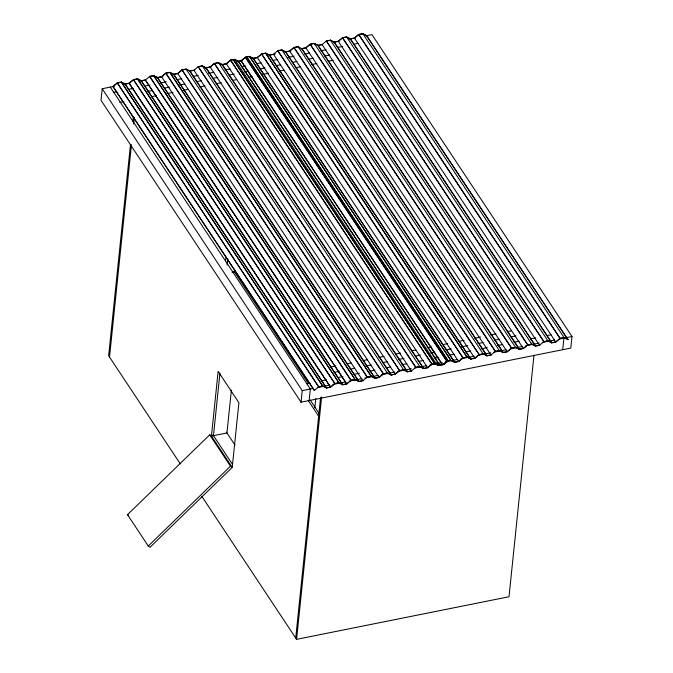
<?xml version="1.0" encoding="UTF-8"?>
<svg xmlns="http://www.w3.org/2000/svg" width="673" height="673" viewBox="0 0 673 673"><rect width="100%" height="100%" fill="white"/><g stroke="black" fill="none" stroke-linecap="round" stroke-linejoin="round"><path stroke-width="1.01" d="M114.41 86.287L102.195 88.735L101 100.285L301.05 402.176L570.805 348.084L572 336.525L371.95 34.643L365.876 35.854M326.489 387.884L322.729 385.949L318.682 386.765L314.333 390.466L112.955 86.573L117.304 82.872L121.35 82.064L125.111 83.99L326.489 387.884L330.536 387.068L334.86 383.517L338.906 382.71L342.675 384.636L346.721 383.829L351.045 380.27L355.092 379.463L358.86 381.389L362.907 380.582M130.469 144.653L108.656 355.756L180.288 463.848M132.85 121.662L133.389 116.437M109.522 357.06L131.479 144.611M133.607 124.009L134.263 117.632M225.505 261.301L225.926 257.153M227.095 265.036L227.777 258.491M213.467 435.675L219.936 373.061M234.263 272.388L234.583 269.284M231.377 390.18L226.952 432.966L211.44 436.079L209.707 434.825L127.491 514.668L148.27 546.03L150.003 547.275L232.219 467.432L238.907 402.74L218.128 371.378L211.44 436.079L232.219 467.432L230.486 466.187L209.707 434.825M301.05 402.176L302.244 390.618L102.195 88.735M309.143 400.553L310.337 388.994L110.288 87.111M314.333 390.466L112.971 86.43M314.813 407.872L315.78 398.534M295.716 638.046L320.558 397.676M533.967 355.344L509.015 596.749L296.583 639.35L321.644 396.893M366.541 35.576L567.903 339.613L366.541 35.576L362.781 33.65L358.734 34.458L354.402 38.016L350.355 38.824L346.595 36.897L342.549 37.705L338.216 41.255L334.17 42.071L330.409 40.144L326.363 40.952L322.014 44.654M562.712 349.699L563.907 338.149M148.27 546.03L230.486 466.187M112.955 86.573L117.287 83.023L121.333 82.215L125.094 84.142L326.472 388.027L330.519 387.219L334.851 383.669L338.898 382.853L342.658 384.788L346.704 383.972L351.037 380.422L355.083 379.606L358.844 381.541L362.89 380.725L367.231 377.031L371.277 376.215L375.046 378.142L379.092 377.334L383.417 373.784L387.463 372.968L391.232 374.903L395.278 374.087L399.602 370.537L403.649 369.721L407.417 371.656L411.464 370.84M125.111 83.99L129.157 83.183L133.49 79.633L137.536 78.817L141.296 80.743L342.675 384.636M342.658 384.788L141.28 80.895L137.519 78.968L133.473 79.776L129.14 83.326L330.519 387.219M140.177 81.113L145.334 80.079L149.675 76.386L153.722 75.569L157.482 77.504L358.86 381.389M157.482 77.504L161.528 76.688L165.861 73.138L169.907 72.331L173.668 74.257L375.046 378.142M161.512 76.84L165.844 73.29L169.89 72.474L173.651 74.4L375.029 378.293L379.076 377.477L383.408 373.927L387.455 373.12L391.215 375.046L395.261 374.238L399.585 370.68L403.632 369.872L407.401 371.799L411.447 370.991L415.788 367.29L419.834 366.482L423.603 368.409L427.649 367.593L431.973 364.043L436.02 363.235L439.789 365.161L238.41 61.277L234.641 59.342L230.595 60.158L226.271 63.708L222.225 64.515L218.456 62.589L214.409 63.405L210.085 66.955L206.039 67.763L202.279 65.836L198.232 66.644L193.883 70.345M173.668 74.257L177.714 73.441L182.047 69.891L186.093 69.083L189.853 71.01L391.232 374.903M177.697 73.593L182.03 70.042L186.076 69.226L189.836 71.161L391.215 375.046M210.069 67.098L214.401 63.548L218.447 62.74M226.254 63.859L230.587 60.301L234.633 59.493L238.393 61.42L439.772 365.313L436.003 363.378L234.641 59.342M491.038 354.881L486.991 355.697L483.231 353.771L479.184 354.578L474.852 358.129L470.806 358.945L467.045 357.01L462.999 357.826L458.666 361.376L454.62 362.183L253.241 58.299L249.481 56.372L245.435 57.18L241.102 60.73L442.481 364.623M539.595 345.148L535.548 345.956L531.788 344.029L527.741 344.845L523.409 348.395L519.363 349.203L515.602 347.276L511.556 348.084L507.223 351.643L503.177 352.45L499.416 350.524L495.37 351.331L491.021 355.033L486.974 355.84L483.214 353.914L479.168 354.73L474.835 358.28L470.789 359.088L467.028 357.161L462.982 357.969L458.65 361.527L454.603 362.335L253.233 58.45L249.464 56.515L245.418 57.331L241.094 60.881L442.464 364.766L446.813 361.073L450.86 360.257L454.62 362.183M253.241 58.299L257.288 57.483L261.62 53.933L265.667 53.125L269.427 55.051L470.806 358.945M257.279 57.634L261.604 54.084L265.65 53.268L269.419 55.203L470.789 359.088M273.465 54.387L277.806 50.685L281.852 49.878L285.613 51.804L486.991 355.697M285.613 51.804L289.659 50.997L293.992 47.447L298.038 46.63L301.782 48.708L503.16 352.602L507.206 351.786L511.539 348.235L515.585 347.428L519.346 349.354L523.392 348.538L527.725 344.988L531.771 344.181L535.531 346.107L539.578 345.299L543.927 341.598L547.973 340.782L551.734 342.717L555.78 341.901L560.113 338.351L564.151 337.543L567.919 339.47M289.642 51.14L293.975 47.59L298.021 46.782M503.177 352.45L301.798 48.565L305.845 47.749L310.177 44.199L314.224 43.383L317.984 45.318L519.363 349.203M305.828 47.901L310.16 44.342L314.207 43.535L317.967 45.461L519.346 349.354M338.199 41.406L342.532 37.856L346.578 37.04L350.339 38.975L551.717 342.86L555.763 342.052L560.096 338.502L564.142 337.686L567.903 339.613M354.385 38.159L358.717 34.609L362.764 33.801L366.524 35.728M218.456 62.589L419.817 366.625L423.586 368.56L427.633 367.744L431.957 364.194L436.003 363.378M358.844 381.541L157.465 77.647L153.705 75.721L149.658 76.529L351.037 380.422M281.836 50.029L277.789 50.837L479.168 354.73M141.296 80.743L145.343 79.936L346.721 383.829M189.853 71.01L193.9 70.202L395.261 374.238M237.056 61.546L241.439 60.663M269.427 55.051L273.474 54.244L474.835 358.28M317.984 45.318L322.031 44.502L523.392 348.538M123.689 84.419L129.872 83.183M156.674 77.807L162.858 76.571M173.163 74.501L178.32 73.466M189.66 71.195L194.808 70.16M205.122 68.091L211.305 66.854M220.576 64.995L226.767 63.75M238.057 61.487L242.44 60.612M252.535 58.585L257.683 57.55M269.023 55.279L275.207 54.042M284.486 52.174L290.669 50.938M300.982 48.868L306.131 47.833M317.967 45.461L322.628 44.527M333.968 42.256L339.116 41.221M349.422 39.16L355.613 37.915M113.754 92.336L116.841 91.713M128.181 89.442L133.338 88.407M144.67 86.136L149.827 85.101M160.132 83.031L166.324 81.795M176.629 79.725L181.777 78.691M193.117 76.419L198.274 75.384M208.58 73.323L213.736 72.289M225.076 70.009L230.225 68.983M241.565 66.703L245.687 65.878M257.027 63.607L261.149 62.774M272.489 60.503L277.646 59.468M287.951 57.407L294.135 56.162M304.44 54.101L309.597 53.066M320.937 50.786L326.085 49.76M337.425 47.48L342.675 46.429M353.922 44.174L358.044 43.35M147.942 91.402L152.048 90.577M164.38 88.104L169.512 87.078M179.792 85.017L184.924 83.982M196.23 81.719L201.362 80.684M212.668 78.421L217.8 77.395M229.098 75.124L234.238 74.097M244.509 72.036L248.623 71.212M259.921 68.949L265.061 67.914M276.359 65.651L280.473 64.827M292.797 62.353L296.902 61.529M308.209 59.266L313.34 58.231M324.647 55.968L329.778 54.934M119.769 102.439L123.891 101.615M151.45 96.702L156.59 95.667M166.862 93.606L173.028 92.369M183.3 90.317L188.44 89.282M199.738 87.019L204.878 85.984M216.176 83.721L221.316 82.686M232.614 80.424L236.719 79.599M248.522 77.235L252.131 76.512M262.403 74.451L268.569 73.214M279.867 70.951L283.981 70.127M295.279 67.855L300.419 66.829M311.717 64.558L316.857 63.531M328.155 61.268L333.295 60.233M232.025 272.161L234.911 271.581M330.628 367.088L335.768 366.053M347.066 363.79L351.171 362.966M363.504 360.492L367.609 359.668M378.916 357.405L384.047 356.37M395.354 354.107L400.485 353.073M411.792 350.81L415.897 349.985M427.195 347.722L431.309 346.898M442.607 344.626L447.747 343.6M459.045 341.337L464.185 340.302M474.457 338.241L480.623 337.005M490.895 334.944L496.026 333.917M507.333 331.654L511.438 330.83M334.136 372.388L339.276 371.353M350.574 369.09L354.688 368.266M365.986 365.994L371.126 364.968M382.424 362.705L387.564 361.67M398.862 359.407L404.002 358.373M415.3 356.11L420.44 355.075M430.712 353.022L434.817 352.198M446.123 349.926L451.255 348.9M461.527 346.839L467.693 345.602M477.965 343.541L483.105 342.515M494.403 340.244L499.543 339.217M510.841 336.946L515.981 335.92M306.871 383.77L309.967 383.147M321.307 380.876L326.455 379.841M337.796 377.57L342.952 376.535M353.258 374.474L359.441 373.229M369.755 371.16L374.903 370.133M386.243 367.853L390.365 367.029M401.705 364.758L406.862 363.723M418.194 361.451L423.351 360.417M434.691 358.137L438.813 357.313M449.118 355.251L454.275 354.217M465.615 351.937L470.764 350.911M481.077 348.841L487.26 347.596M497.566 345.535L502.723 344.5M514.063 342.229L519.211 341.194M530.551 338.914L535.801 337.863M547.04 335.608L551.17 334.784M326.472 388.027L322.712 386.1L318.666 386.916L117.287 83.023M375.029 378.293L371.269 376.367L367.222 377.174L165.844 73.29M419.817 366.625L415.771 367.441L214.401 63.548M503.16 352.602L499.4 350.667L495.353 351.483L293.975 47.59M551.717 342.86L547.957 340.933L543.91 341.741L342.532 37.856M302.244 390.618L313.433 388.38M317.555 387.547L329.921 385.074M333.017 384.451L345.384 381.97M349.506 381.145L361.872 378.663M364.968 378.041L378.369 375.357M381.456 374.735L394.858 372.051M397.953 371.429L411.354 368.745M414.442 368.123L426.817 365.641M429.904 365.018L436.087 363.782M438.157 363.37L442.279 362.537M445.366 361.923L457.741 359.441M460.828 358.818L474.229 356.135M477.325 355.512L490.718 352.829M493.814 352.206L499.997 350.961M502.058 350.549L506.18 349.724M510.311 348.9L522.677 346.418M525.764 345.796L539.166 343.112M542.261 342.49L554.628 340.008M558.75 339.184L572 336.525M233.295 59.611L434.674 363.504L438.434 365.431L443.835 364.354L448.159 360.795L246.781 56.911M233.279 59.762L434.657 363.656L438.417 365.582L443.818 364.497L448.142 360.947L246.772 57.062M282.593 50.408L285.596 51.956L486.974 355.84M219.196 63.127L222.208 64.667L423.586 368.56M454.603 362.335L450.843 360.408L249.481 56.372L450.86 360.257L446.796 361.216L245.418 57.331M127.491 514.668L128.644 515.501M362.781 33.65L564.142 337.686M358.734 34.458L560.113 338.351M358.717 34.609L560.096 338.502M354.402 38.016L555.763 342.052M350.355 38.824L551.734 342.717M346.595 36.897L547.957 340.933M342.549 37.705L543.927 341.598M338.216 41.255L539.578 345.299M334.17 42.071L535.548 345.956M535.531 346.107L334.153 42.214L330.393 40.287L326.346 41.103L527.725 344.988M330.409 40.144L531.771 344.181M326.363 40.952L527.741 344.845M314.224 43.383L515.585 347.428M310.177 44.199L511.556 348.084M310.16 44.342L511.539 348.235M305.845 47.749L507.206 351.786M298.038 46.63L499.4 350.667M293.992 47.447L495.37 351.331M289.659 50.997L491.021 355.033M281.852 49.878L483.214 353.914M277.806 50.685L479.184 354.578M265.667 53.125L467.045 357.01M265.65 53.268L467.028 357.161M261.62 53.933L462.999 357.826M261.604 54.084L462.982 357.969M257.288 57.483L458.65 361.527M245.435 57.18L446.813 361.073M436.693 362.806L438.434 365.431M437.257 363.832L438.417 365.582M226.271 63.708L427.633 367.744M222.225 64.515L423.603 368.409M214.409 63.405L415.788 367.29M210.085 66.955L411.447 370.991M206.039 67.763L407.417 371.656M407.401 371.799L206.022 67.914L202.262 65.979L198.215 66.795L399.585 370.68M202.279 65.836L403.632 369.872M198.232 66.644L399.602 370.537M186.093 69.083L387.455 373.12M182.047 69.891L383.417 373.784M182.03 70.042L383.408 373.927M177.714 73.441L379.076 377.477M169.907 72.331L371.277 376.215M169.89 72.474L371.269 376.367M165.861 73.138L367.231 377.031M161.528 76.688L362.89 380.725M153.722 75.569L355.092 379.463M153.705 75.721L355.083 379.606M149.675 76.386L351.045 380.27M145.326 80.087L346.704 383.972M137.536 78.817L338.906 382.71M137.519 78.968L338.898 382.853M133.49 79.633L334.86 383.517M133.473 79.776L334.851 383.669M129.157 83.183L330.536 387.068M121.35 82.064L322.729 385.949M121.333 82.215L322.712 386.1M117.304 82.872L318.682 386.765M234.33 271.699L308.503 383.618M310.236 400.082L319.507 414.063M308.217 400.485L318.64 416.217M226.38 432.1L235.037 445.164M212.887 434.8L232.513 464.412M201.749 496.237L296.583 639.35M230.595 60.158L431.957 364.194L230.595 60.158"/></g></svg>
